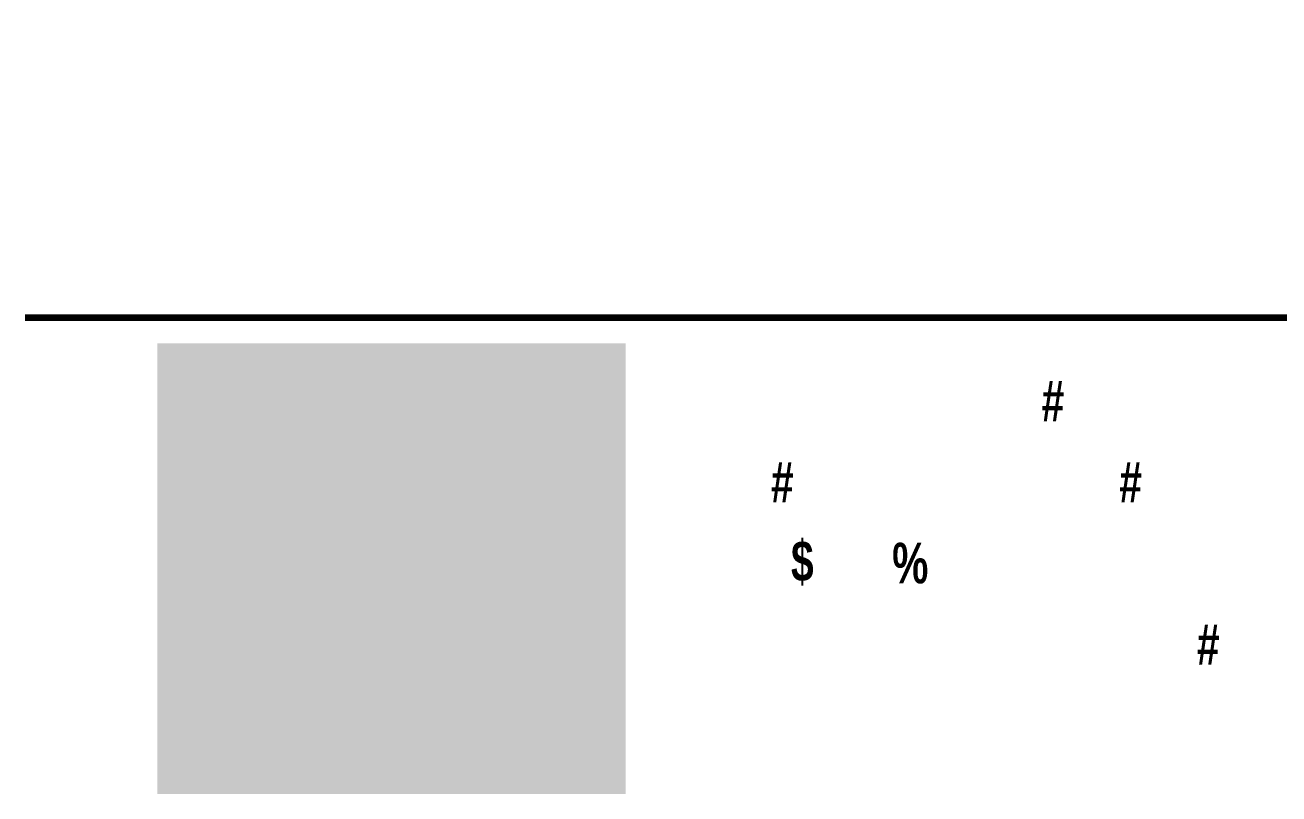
# Model space of a CAD drawing. Header units: inches. Extents: x 19 to 378, y -1 to 556.
# Drawn here: x 18.9 to 255.7, y 400.1 to 545.3 of the extents above; entities that cross this region are included whole.
import ezdxf

# ---------------------------------------------------------------- set-up
doc = ezdxf.new("R2010")
doc.units = ezdxf.units.IN
for name, color, linetype, lineweight in [('H', 7, 'CONTINUOUS', 100), ('P', 250, 'CONTINUOUS', 100), ('Text', 250, 'CONTINUOUS', 100)]:
    doc.layers.add(name, color=color, linetype=linetype, lineweight=lineweight)
doc.styles.get("Standard").update_dxf_attribs({"font": 'txt', "width": 0.75})

msp = doc.modelspace()

# ---------------------------------------------------------------- hatches: boundary and pattern name
at = {"layer": 'H', "linetype": 'CONTINUOUS'}
msp.add_hatch(color=7, dxfattribs=at).paths.add_polyline_path([(43.89, 400.11), (132.33, 400.11), (132.33, 485.22), (43.89, 485.22)])

# ---------------------------------------------------------------- linework, layer by layer
at = {"layer": 'P', "color": 0, "linetype": 'CONTINUOUS'}
msp.add_lwpolyline([(18.89, 490.11), (378, 490.11)], dxfattribs=at)
msp.add_lwpolyline([(18.89, 490.11), (378, 490.11)], dxfattribs=at)

# ---------------------------------------------------------------- texts
at = {"layer": 'Text', "color": 0, "linetype": 'CONTINUOUS', "attachment_point": 4}
for s, insert, char_height, width in [('{\\fSquare721BT|b1|i0|c1|p15;}', (242.44, 545.33), 17, 17.3333), ('{\\fUnivers|b0|i0|c1|p15;}', (189.78, 523.11), 11.6667, 12), ('{\\fUnivers|b0|i0|c1|p15;}', (193.33, 523.11), 11.6667, 12), ('{\\fUnivers|b0|i0|c1|p15;}', (197.67, 523.11), 11.6667, 12), ('{\\fUnivers|b0|i0|c1|p15;}', (201.67, 523.11), 11.6667, 12), ('{\\fUnivers|b0|i0|c1|p15;}', (204.33, 523.11), 11.6667, 12), ('{\\fUnivers|b0|i0|c1|p15;}', (206.56, 523.11), 11.6667, 12), ('{\\fUnivers|b0|i0|c1|p15;}', (208.89, 523.11), 11.6667, 12), ('{\\fUnivers|b0|i0|c1|p15;}', (213.22, 523.11), 11.6667, 12), ('{\\fUnivers|b0|i0|c1|p15;}', (215.33, 523.11), 11.6667, 12), ('{\\fUnivers|b0|i0|c1|p15;}', (219.67, 523.11), 11.6667, 12), ('{\\fUnivers|b0|i0|c1|p15;}', (224, 523.11), 11.6667, 12), ('{\\fUnivers|b0|i0|c1|p15;}', (228.11, 523.11), 11.6667, 12), ('{\\fUnivers|b0|i0|c1|p15;}', (232.44, 523.11), 11.6667, 12), ('{\\fUnivers|b0|i0|c1|p15;}', (236.78, 523.11), 11.6667, 12), ('{\\fUnivers|b0|i0|c1|p15;}', (241.11, 523.11), 11.6667, 12), ('{\\fUnivers|b0|i0|c1|p15;}', (243.67, 523.11), 11.6667, 12), ('{\\fUnivers|b0|i0|c1|p15;}', (246.33, 523.11), 11.6667, 12), ('{\\fUnivers|b0|i0|c1|p15;}', (250.67, 523.11), 11.6667, 12), ('{\\fUnivers|b0|i0|c1|p15;}', (255, 523.11), 11.6667, 12), ('{\\fFutura|b1|i0|c1|p15;#}', (210.89, 474.33), 7.6667, 8), ('{\\fZapfDingbats|b0|i0|c1|p15;}', (141.78, 475.67), 9, 9.3333), ('{\\fZapfDingbats|b0|i0|c1|p15;}', (141.78, 475.67), 9, 9.3333), ('{\\fFutura|b1|i0|c1|p15;}', (154, 474.33), 7.6667, 8), ('{\\fFutura|b1|i0|c1|p15;}', (157.67, 474.33), 7.6667, 8), ('{\\fFutura|b1|i0|c1|p15;}', (160.56, 474.33), 7.6667, 8), ('{\\fFutura|b1|i0|c1|p15;}', (165, 474.33), 7.6667, 8), ('{\\fFutura|b1|i0|c1|p15; }', (169.33, 474.33), 7.6667, 8), ('{\\fFutura|b1|i0|c1|p15;}', (171.44, 474.33), 7.6667, 8), ('{\\fFutura|b1|i0|c1|p15;}', (173.78, 474.33), 7.6667, 8), ('{\\fFutura|b1|i0|c1|p15;}', (178.22, 474.33), 7.6667, 8), ('{\\fFutura|b1|i0|c1|p15;}', (181.11, 474.33), 7.6667, 8), ('{\\fFutura|b1|i0|c1|p15;}', (183.44, 474.33), 7.6667, 8), ('{\\fFutura|b1|i0|c1|p15;}', (186.33, 474.33), 7.6667, 8), ('{\\fFutura|b1|i0|c1|p15;}', (190.33, 474.33), 7.6667, 8), ('{\\fFutura|b1|i0|c1|p15;}', (194.89, 474.33), 7.6667, 8), ('{\\fFutura|b1|i0|c1|p15;}', (197.78, 474.33), 7.6667, 8), ('{\\fFutura|b1|i0|c1|p15;}', (200.11, 474.33), 7.6667, 8), ('{\\fFutura|b1|i0|c1|p15;}', (206.56, 474.33), 7.6667, 8), ('{\\fFutura|b1|i0|c1|p15;}', (215.22, 474.33), 7.6667, 8), ('{\\fFutura|b1|i0|c1|p15; }', (219.56, 474.33), 7.6667, 8), ('{\\fFutura|b1|i0|c1|p15;}', (221.67, 474.33), 7.6667, 8), ('{\\fFutura|b1|i0|c1|p15;}', (223.78, 474.33), 7.6667, 8), ('{\\fFutura|b1|i0|c1|p15;}', (228, 474.33), 7.6667, 8), ('{\\fFutura|b1|i0|c1|p15;#}', (159.78, 459), 7.6667, 8), ('{\\fFutura|b1|i0|c1|p15;#}', (225.56, 459), 7.6667, 8), ('{\\fZapfDingbats|b0|i0|c1|p15;}', (141.78, 460.33), 9, 9.3333), ('{\\fZapfDingbats|b0|i0|c1|p15;}', (141.78, 460.33), 9, 9.3333), ('{\\fFutura|b1|i0|c1|p15;}', (154, 459), 7.6667, 8), ('{\\fFutura|b1|i0|c1|p15;}', (156, 459), 7.6667, 8), ('{\\fFutura|b1|i0|c1|p15;}', (157.89, 459), 7.6667, 8), ('{\\fFutura|b1|i0|c1|p15;}', (164.11, 459), 7.6667, 8), ('{\\fFutura|b1|i0|c1|p15;}', (170.44, 459), 7.6667, 8), ('{\\fFutura|b1|i0|c1|p15;}', (172.56, 459), 7.6667, 8), ('{\\fFutura|b1|i0|c1|p15;}', (176.89, 459), 7.6667, 8), ('{\\fFutura|b1|i0|c1|p15; }', (181.33, 459), 7.6667, 8), ('{\\fFutura|b1|i0|c1|p15;}', (183.56, 459), 7.6667, 8), ('{\\fFutura|b1|i0|c1|p15;}', (187.56, 459), 7.6667, 8), ('{\\fFutura|b1|i0|c1|p15;}', (192.11, 459), 7.6667, 8), ('{\\fFutura|b1|i0|c1|p15;}', (194.33, 459), 7.6667, 8), ('{\\fFutura|b1|i0|c1|p15;}', (198.78, 459), 7.6667, 8), ('{\\fFutura|b1|i0|c1|p15;}', (201.67, 459), 7.6667, 8), ('{\\fFutura|b1|i0|c1|p15;}', (204, 459), 7.6667, 8), ('{\\fFutura|b1|i0|c1|p15;}', (208.33, 459), 7.6667, 8), ('{\\fFutura|b1|i0|c1|p15;}', (212.67, 459), 7.6667, 8), ('{\\fFutura|b1|i0|c1|p15;}', (217, 459), 7.6667, 8), ('{\\fFutura|b1|i0|c1|p15;}', (219.67, 459), 7.6667, 8), ('{\\fFutura|b1|i0|c1|p15;}', (221.67, 459), 7.6667, 8), ('{\\fFutura|b1|i0|c1|p15;}', (223.56, 459), 7.6667, 8), ('{\\fFutura|b1|i0|c1|p15;}', (229.78, 459), 7.6667, 8), ('{\\fFutura|b1|i0|c1|p15;}', (236.22, 459), 7.6667, 8), ('{\\fFutura|b1|i0|c1|p15;}', (238.22, 459), 7.6667, 8), ('{\\fFutura|b1|i0|c1|p15;}', (242.56, 459), 7.6667, 8), ('{\\fFutura|b1|i0|c1|p15; }', (247.11, 459), 7.6667, 8), ('{\\fFutura|b1|i0|c1|p15;}', (249.22, 459), 7.6667, 8), ('{\\fFutura|b1|i0|c1|p15;}', (253.22, 459), 7.6667, 8), ('{\\fFutura|b1|i0|c1|p15;$}', (163.56, 443.67), 7.6667, 8), ('{\\fFutura|b1|i0|c1|p15;%}', (182.67, 443.67), 7.6667, 8), ('{\\fZapfDingbats|b0|i0|c1|p15;}', (141.78, 445), 9, 9.3333), ('{\\fZapfDingbats|b0|i0|c1|p15;}', (141.78, 445), 9, 9.3333), ('{\\fFutura|b1|i0|c1|p15;}', (154, 443.67), 7.6667, 8), ('{\\fFutura|b1|i0|c1|p15;}', (157.67, 443.67), 7.6667, 8), ('{\\fFutura|b1|i0|c1|p15;}', (159.56, 443.67), 7.6667, 8), ('{\\fFutura|b1|i0|c1|p15;}', (168, 443.67), 7.6667, 8), ('{\\fFutura|b1|i0|c1|p15;}', (170, 443.67), 7.6667, 8), ('{\\fFutura|b1|i0|c1|p15;}', (174.44, 443.67), 7.6667, 8), ('{\\fFutura|b1|i0|c1|p15;}', (176.56, 443.67), 7.6667, 8), ('{\\fFutura|b1|i0|c1|p15;}', (178.44, 443.67), 7.6667, 8), ('{\\fFutura|b1|i0|c1|p15; }', (180.44, 443.67), 7.6667, 8), ('{\\fFutura|b1|i0|c1|p15;}', (186.78, 443.67), 7.6667, 8), ('{\\fFutura|b1|i0|c1|p15;}', (189.11, 443.67), 7.6667, 8), ('{\\fFutura|b1|i0|c1|p15;}', (193.56, 443.67), 7.6667, 8), ('{\\fFutura|b1|i0|c1|p15;}', (195.89, 443.67), 7.6667, 8), ('{\\fFutura|b1|i0|c1|p15;}', (198.22, 443.67), 7.6667, 8), ('{\\fFutura|b1|i0|c1|p15;}', (204.67, 443.67), 7.6667, 8), ('{\\fFutura|b1|i0|c1|p15;}', (209.22, 443.67), 7.6667, 8), ('{\\fFutura|b1|i0|c1|p15;}', (212.11, 443.67), 7.6667, 8), ('{\\fFutura|b1|i0|c1|p15;}', (216.33, 443.67), 7.6667, 8), ('{\\fFutura|b1|i0|c1|p15;}', (218.33, 443.67), 7.6667, 8), ('{\\fFutura|b1|i0|c1|p15;}', (222.67, 443.67), 7.6667, 8), ('{\\fFutura|b1|i0|c1|p15;#}', (240.22, 428.33), 7.6667, 8), ('{\\fZapfDingbats|b0|i0|c1|p15;}', (141.78, 429.67), 9, 9.3333), ('{\\fZapfDingbats|b0|i0|c1|p15;}', (141.78, 429.67), 9, 9.3333), ('{\\fFutura|b1|i0|c1|p15;}', (154, 428.33), 7.6667, 8), ('{\\fFutura|b1|i0|c1|p15;}', (159.11, 428.33), 7.6667, 8), ('{\\fFutura|b1|i0|c1|p15;}', (163.11, 428.33), 7.6667, 8), ('{\\fFutura|b1|i0|c1|p15;}', (166.44, 428.33), 7.6667, 8), ('{\\fFutura|b1|i0|c1|p15;}', (168.44, 428.33), 7.6667, 8), ('{\\fFutura|b1|i0|c1|p15;}', (172.89, 428.33), 7.6667, 8), ('{\\fFutura|b1|i0|c1|p15;}', (177.22, 428.33), 7.6667, 8), ('{\\fFutura|b1|i0|c1|p15;}', (181.22, 428.33), 7.6667, 8), ('{\\fFutura|b1|i0|c1|p15;}', (185.78, 428.33), 7.6667, 8), ('{\\fFutura|b1|i0|c1|p15; }', (188.11, 428.33), 7.6667, 8), ('{\\fFutura|b1|i0|c1|p15;}', (190.22, 428.33), 7.6667, 8), ('{\\fFutura|b1|i0|c1|p15;}', (194.67, 428.33), 7.6667, 8), ('{\\fFutura|b1|i0|c1|p15;}', (197, 428.33), 7.6667, 8), ('{\\fFutura|b1|i0|c1|p15;}', (203.33, 428.33), 7.6667, 8), ('{\\fFutura|b1|i0|c1|p15;}', (207.33, 428.33), 7.6667, 8), ('{\\fFutura|b1|i0|c1|p15; }', (211.33, 428.33), 7.6667, 8), ('{\\fFutura|b1|i0|c1|p15;}', (213.56, 428.33), 7.6667, 8), ('{\\fFutura|b1|i0|c1|p15; }', (215.89, 428.33), 7.6667, 8), ('{\\fFutura|b1|i0|c1|p15;}', (218.11, 428.33), 7.6667, 8), ('{\\fFutura|b1|i0|c1|p15;}', (222.44, 428.33), 7.6667, 8), ('{\\fFutura|b1|i0|c1|p15;}', (226.44, 428.33), 7.6667, 8), ('{\\fFutura|b1|i0|c1|p15;}', (228.67, 428.33), 7.6667, 8), ('{\\fFutura|b1|i0|c1|p15;}', (231.67, 428.33), 7.6667, 8), ('{\\fFutura|b1|i0|c1|p15;}', (235.67, 428.33), 7.6667, 8), ('{\\fFutura|b1|i0|c1|p15;}', (244.44, 428.33), 7.6667, 8), ('{\\fFutura|b1|i0|c1|p15;}', (246.44, 428.33), 7.6667, 8), ('{\\fFutura|b1|i0|c1|p15;}', (249.44, 428.33), 7.6667, 8), ('{\\fFutura|b1|i0|c1|p15;}', (253.44, 428.33), 7.6667, 8)]:
    msp.add_mtext(s, dxfattribs=dict(at, insert=insert, char_height=char_height, width=width))
at = {"layer": 'Text', "color": 0, "linetype": 'CONTINUOUS', "char_height": 9, "attachment_point": 4}
for insert in [(148.89, 475.67), (148.89, 475.67), (151.44, 475.67), (151.44, 475.67), (148.89, 460.33), (148.89, 460.33), (151.44, 460.33), (151.44, 460.33), (148.89, 445), (148.89, 445), (151.44, 445), (151.44, 445), (148.89, 429.67), (148.89, 429.67), (151.44, 429.67), (151.44, 429.67)]:
    msp.add_mtext('{\\fZapfDingbats|b0|i0|c1|p15;}', dxfattribs=dict(at, insert=insert))

doc.saveas('drawing.dxf')
